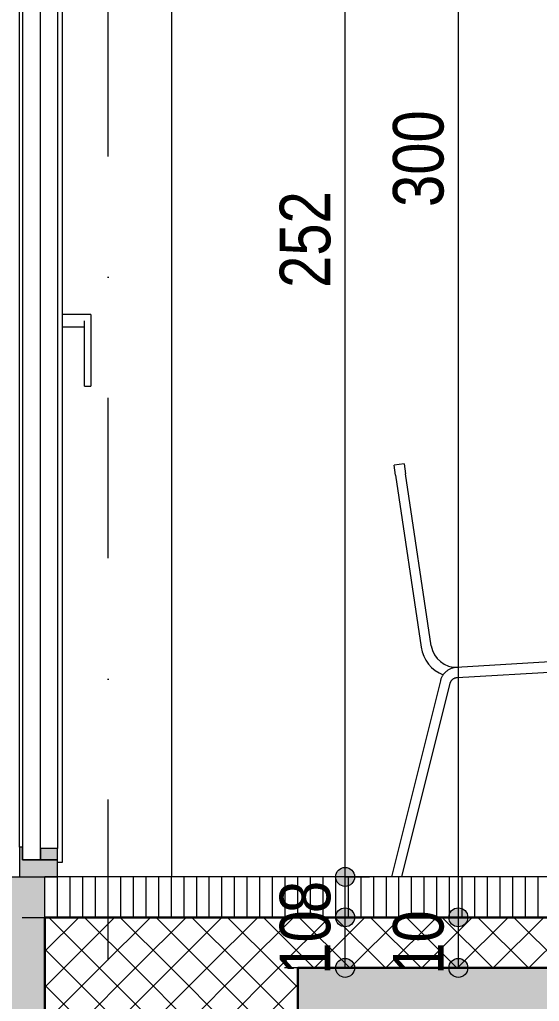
# Model space of a CAD drawing. Header units: centimetres. Extents: x -1370 to 284, y -187 to 830.
# Drawn here: x -1211.6 to -1108.8, y -16.6 to 177.5 of the extents above; entities that cross this region are included whole.
import ezdxf

# ---------------------------------------------------------------- set-up
doc = ezdxf.new("R2010")
doc.units = ezdxf.units.CM
doc.linetypes.add('Dash', pattern=[31.75, 15.875, -15.875])
doc.linetypes.add('Dash dot', pattern=[79.375, 31.75, -23.8125, 0, -23.8125])
for name, color, linetype, lineweight in [('A-ANNO-DIMS', 7, 'Continuous', 9), ('A-ANNO-DIMS-50', 7, 'Continuous', 9), ('A-DETL-GENF', 7, 'Continuous', 9), ('A-FLOR-FNSH', 7, 'Continuous', 9), ('A-FLOR-LEVL', 7, 'Continuous', 9), ('A-FLOR-PATT', 7, 'Continuous', 9), ('A-GLAZ', 7, 'Continuous', 5), ('A-WALL', 7, 'Continuous', 9), ('A-WALL-PATT', 7, 'Continuous', 9), ('I-FURN', 7, 'Continuous', 9), ('S-GRID', 7, 'Continuous', 9)]:
    doc.layers.add(name, color=color, linetype=linetype, lineweight=lineweight)
doc.layers.add('A-DETL', color=7, linetype='Continuous', lineweight=9, true_color=0x008000)
doc.styles.add('Arial Narrow_1', font='ARIALN.TTF', dxfattribs={"height": 10})
doc.dimstyles.new('TEC_DIM', dxfattribs={"dimscale": 30.48, "dimtxt": 10.23431, "dimasz": 0.492126, "dimexe": 0.393701, "dimexo": 0.246063, "dimgap": 0, "dimtad": 1, "dimdec": 0, "dimzin": 0, "dimdsep": 46, "dimtxsty": 'Arial Narrow_1', "dimblk1": 'DOTSMALL', "dimblk2": 'DOTSMALL', "dimsah": 1, "dimcen": 0.09, "dimazin": 0, "dimtfac": 1, "dimtdec": 4, "dimtix": 1, "dimtmove": 0, "dimatfit": 3, "dimfxl": 0, "dimtvp": 1, "dimtolj": 1, "dimtzin": 0, "dimarcsym": 0})
pattern_1 = [(45, (-668.992, 332.896), (-3.535534, 3.535534), []), (135, (-668.992, 332.896), (-3.535534, -3.535534), [])]

# ---------------------------------------------------------------- blocks, each defined once
blk = doc.blocks.new('DOUBLE - OK_F - 280x252-2419188-В-В')
at = {"layer": 'A-GLAZ', "true_color": 0xc0c0c0}
h = blk.add_hatch(color=9, dxfattribs=at)
h.paths.add_polyline_path([(-1204.09, 8), (-1204.09, 11.4), (-1211.04, 11.4), (-1211.04, 13.9), (-1211.59, 13.9), (-1211.59, 8), (-1206.36, 8)])
h.paths.add_polyline_path([(-1211.04, 254.1), (-1211.04, 256.6), (-1204.09, 256.6), (-1204.09, 260), (-1211.59, 260), (-1211.59, 254.1)])
h = blk.add_hatch(color=9, dxfattribs=at)
h.paths.add_polyline_path([(-1206.36, 11.4), (-1204.09, 11.4), (-1204.09, 13.6), (-1207.44, 13.6), (-1207.44, 11.4)])
h.paths.add_polyline_path([(-1206.36, 254.4), (-1204.09, 254.4), (-1204.09, 256.6), (-1207.44, 256.6), (-1207.44, 254.4)])
at = {"layer": 'A-GLAZ'}
for p, q in [((-1211.04, 256.6), (-1211.04, 11.4)), ((-1207.44, 11.4), (-1207.44, 256.6)), ((-1203.09, 10.9), (-1203.09, 257.1)), ((-1204.09, 254.4), (-1204.09, 13.6)), ((-1211.59, 13.9), (-1211.59, 254.1)), ((-1198.74, 119.2), (-1203.09, 119.2)), ((-1197.49, 119.2), (-1198.74, 119.2)), ((-1197.49, 119.2), (-1197.49, 118)), ((-1203.09, 116.8), (-1198.74, 116.8)), ((-1198.74, 105.83), (-1198.74, 118)), ((-1197.49, 118), (-1197.49, 105.83)), ((-1198.74, 105.04), (-1197.49, 105.04)), ((-1211.04, 13.9), (-1211.59, 13.9)), ((-1211.59, 13.9), (-1211.59, 8)), ((-1211.04, 11.4), (-1211.04, 13.9)), ((-1207.44, 13.6), (-1207.44, 11.4)), ((-1204.09, 13.6), (-1207.44, 13.6)), ((-1204.09, 11.4), (-1204.09, 13.6)), ((-1211.04, 11.4), (-1207.44, 11.4)), ((-1204.09, 11.4), (-1211.04, 11.4)), ((-1207.44, 11.4), (-1204.09, 11.4)), ((-1204.09, 8), (-1204.09, 11.4)), ((-1204.09, 10.9), (-1203.09, 10.9)), ((-1211.59, 8), (-1204.09, 8))]:
    blk.add_line(p, q, dxfattribs=at)
at = {"layer": 'A-GLAZ', "flags": 128}
for points in [[(-1198.74, 105.04), (-1198.74, 105.06), (-1198.74, 105.1), (-1198.74, 105.18), (-1198.74, 105.27), (-1198.74, 105.39), (-1198.74, 105.53), (-1198.74, 105.68), (-1198.74, 105.83)], [(-1197.49, 105.83), (-1197.49, 105.68), (-1197.49, 105.53), (-1197.49, 105.39), (-1197.49, 105.27), (-1197.49, 105.18), (-1197.49, 105.1), (-1197.49, 105.06), (-1197.49, 105.04)]]:
    blk.add_lwpolyline(points, dxfattribs=at)
blk = doc.blocks.new('Stuhl-04 - Typ1-V27-В-В')
at = {"layer": 'I-FURN', "color": 253, "true_color": 0xaaaaaa}
for p, q in [((-1135.58, 89.72), (-1137.56, 89.42)), ((-1137.26, 87.44), (-1137.56, 89.42)), ((-1135.58, 89.72), (-1135.28, 87.74)), ((-1137.26, 87.44), (-1132.18, 53.41)), ((-1130.2, 53.71), (-1135.28, 87.74)), ((-1104.59, 50.64), (-1125.2, 49.44)), ((-1095.36, 51.18), (-1101.59, 50.82)), ((-1125.08, 47.45), (-1104.59, 48.64)), ((-1101.59, 48.81), (-1095.24, 49.18)), ((-1128.39, 46.8), (-1138.07, 8)), ((-1136, 8), (-1126.45, 46.31)), ((-1086.84, 8.06), (-1089.01, 45.42)), ((-1090.84, 42.45), (-1088.84, 8)), ((-1086.84, 8.06), (-1087.84, 8))]:
    blk.add_line(p, q, dxfattribs=at)
at = {"layer": 'I-FURN', "color": 253, "true_color": 0xaaaaaa, "flags": 128}
for points in [[(-1092.72, 50.73), (-1092.94, 50.82), (-1093.17, 50.9), (-1093.4, 50.97), (-1093.63, 51.03), (-1093.86, 51.08), (-1094.1, 51.12), (-1094.34, 51.15), (-1094.58, 51.17), (-1094.82, 51.19), (-1095.06, 51.19), (-1095.29, 51.18), (-1095.36, 51.18)], [(-1092.72, 50.73), (-1092.94, 50.82), (-1093.17, 50.9), (-1093.4, 50.97), (-1093.63, 51.03), (-1093.86, 51.08), (-1094.1, 51.12), (-1094.34, 51.15), (-1094.58, 51.17), (-1094.82, 51.19), (-1095.06, 51.19), (-1095.29, 51.18), (-1095.36, 51.18)], [(-1125.2, 49.44), (-1125.34, 49.43), (-1125.48, 49.42), (-1125.62, 49.39), (-1125.75, 49.37), (-1125.89, 49.33), (-1126.02, 49.29), (-1126.16, 49.25), (-1126.29, 49.2), (-1126.42, 49.15), (-1126.54, 49.09), (-1126.67, 49.02), (-1126.79, 48.95), (-1126.91, 48.88), (-1127.02, 48.8), (-1127.14, 48.72), (-1127.25, 48.63), (-1127.35, 48.54), (-1127.45, 48.44), (-1127.55, 48.34), (-1127.64, 48.24), (-1127.73, 48.13), (-1127.82, 48.02), (-1127.9, 47.9), (-1127.98, 47.79), (-1128.05, 47.67), (-1128.11, 47.54), (-1128.17, 47.42), (-1128.23, 47.29), (-1128.28, 47.16), (-1128.33, 47.03), (-1128.37, 46.89), (-1128.39, 46.8)], [(-1095.24, 49.18), (-1095.08, 49.19), (-1094.92, 49.19), (-1094.76, 49.18), (-1094.6, 49.17), (-1094.45, 49.15), (-1094.29, 49.12), (-1094.13, 49.09), (-1093.98, 49.05), (-1093.82, 49.01), (-1093.67, 48.96), (-1093.52, 48.9), (-1093.37, 48.84), (-1093.23, 48.77), (-1093.09, 48.7), (-1092.95, 48.62), (-1092.83, 48.54)], [(-1127.84, 47.98), (-1127.9, 47.9), (-1127.98, 47.79), (-1128.05, 47.67), (-1128.11, 47.54), (-1128.17, 47.42), (-1128.23, 47.29), (-1128.28, 47.16), (-1128.33, 47.03), (-1128.37, 46.89), (-1128.39, 46.8)], [(-1126.45, 46.31), (-1126.44, 46.37), (-1126.42, 46.43), (-1126.4, 46.48), (-1126.38, 46.54), (-1126.35, 46.59), (-1126.32, 46.65), (-1126.3, 46.7), (-1126.26, 46.75), (-1126.23, 46.8), (-1126.2, 46.85), (-1126.16, 46.9), (-1126.12, 46.94), (-1126.08, 46.99), (-1126.04, 47.03), (-1125.99, 47.07), (-1125.95, 47.11), (-1125.9, 47.15), (-1125.85, 47.18), (-1125.8, 47.21), (-1125.75, 47.25), (-1125.7, 47.27), (-1125.64, 47.3), (-1125.59, 47.33), (-1125.53, 47.35), (-1125.48, 47.37), (-1125.42, 47.39), (-1125.36, 47.4), (-1125.3, 47.42), (-1125.25, 47.43), (-1125.19, 47.44), (-1125.13, 47.44), (-1125.08, 47.45)]]:
    blk.add_lwpolyline(points, dxfattribs=at)
at = {"layer": 'I-FURN', "color": 253, "true_color": 0xaaaaaa}
for centre, radius, start, end in [((-1125.25, 54.45), 7, 188.5, 248.4341), ((-1125.25, 54.45), 5, 188.5, 273.3303), ((-1095.01, 45.19), 6, 73.3016, 93.3303), ((-1095.01, 45.19), 6, 67.2662, 68.3589)]:
    blk.add_arc(centre, radius, start, end, dxfattribs=at)
blk = doc.blocks.new('DIMBLOCK58-В-В')
at = {"layer": 'A-ANNO-DIMS-50', "transparency": 16777216}
h = blk.add_hatch(color=256, dxfattribs=at)
edge = h.paths.add_edge_path()
edge.add_arc((-1147.24, 0), 1.87, 0, 360)
h = blk.add_hatch(color=256, dxfattribs=at)
edge = h.paths.add_edge_path()
edge.add_arc((-1147.24, -10), 1.87, 0, 360)
for p, q in [((-1142.39, 0), (-1159.24, 0)), ((-1147.24, -10), (-1147.24, 0)), ((-1147.24, 0), (-1142.39, 0)), ((-1142.39, -10), (-1159.24, -10)), ((-1147.24, -10), (-1142.39, -10))]:
    blk.add_line(p, q, dxfattribs=at)
for centre in [(-1147.24, 0), (-1147.24, -10)]:
    blk.add_circle(centre, 1.87, dxfattribs=at)
at = {"layer": 'A-ANNO-DIMS-50', "color": 0, "transparency": 16777216, "insert": (-1160.16, -11.34), "char_height": 10, "width": 15.2053, "attachment_point": 1, "rotation": 90, "line_spacing_factor": 0.974696, "style": 'Arial Narrow_1'}
blk.add_mtext('10', dxfattribs=at)
blk = doc.blocks.new('_DotSmall')
at = {"color": 0, "linetype": 'ByBlock', "const_width": 0.5}
blk.add_lwpolyline([(-0.0625, 0, 1), (0.0625, 0, 1)], format="xyb", close=True, dxfattribs=at)
blk = doc.blocks.new('DIMBLOCK59-В-В')
at = {"layer": 'A-ANNO-DIMS-50', "transparency": 16777216}
h = blk.add_hatch(color=256, dxfattribs=at)
edge = h.paths.add_edge_path()
edge.add_arc((-1147.24, 8), 1.87, 0, 360)
h = blk.add_hatch(color=256, dxfattribs=at)
edge = h.paths.add_edge_path()
edge.add_arc((-1147.24, 0), 1.87, 0, 360)
for p, q in [((-1142.39, 8), (-1159.24, 8)), ((-1147.24, 0), (-1147.24, 8)), ((-1147.24, 8), (-1142.39, 8)), ((-1142.39, 0), (-1159.24, 0)), ((-1147.24, 0), (-1142.39, 0))]:
    blk.add_line(p, q, dxfattribs=at)
for centre in [(-1147.24, 8), (-1147.24, 0)]:
    blk.add_circle(centre, 1.87, dxfattribs=at)
at = {"layer": 'A-ANNO-DIMS-50', "color": 0, "transparency": 16777216, "insert": (-1160.16, 0.83), "char_height": 10, "width": 7.6026, "attachment_point": 1, "rotation": 90, "line_spacing_factor": 0.974696, "style": 'Arial Narrow_1'}
blk.add_mtext('\\fArial Narrow|b0|i0|c204|p34|;8', dxfattribs=at)
blk = doc.blocks.new('DIMBLOCK60-В-В')
at = {"layer": 'A-ANNO-DIMS-50', "transparency": 16777216}
h = blk.add_hatch(color=256, dxfattribs=at)
edge = h.paths.add_edge_path()
edge.add_arc((-1147.24, 260), 1.88, 0, 360)
h = blk.add_hatch(color=256, dxfattribs=at)
edge = h.paths.add_edge_path()
edge.add_arc((-1147.24, 8), 1.87, 0, 360)
for p, q in [((-1174.09, 260), (-1135.24, 260)), ((-1147.24, 260), (-1174.09, 260)), ((-1147.24, 8), (-1147.24, 260)), ((-1142.39, 8), (-1159.24, 8)), ((-1147.24, 8), (-1142.39, 8))]:
    blk.add_line(p, q, dxfattribs=at)
for centre, radius in [((-1147.24, 260), 1.88), ((-1147.24, 8), 1.87)]:
    blk.add_circle(centre, radius, dxfattribs=at)
at = {"layer": 'A-ANNO-DIMS-50', "color": 0, "transparency": 16777216, "insert": (-1160.16, 124.5), "char_height": 10, "width": 22.8079, "attachment_point": 1, "rotation": 90, "line_spacing_factor": 0.974696, "style": 'Arial Narrow_1'}
blk.add_mtext('252', dxfattribs=at)
blk = doc.blocks.new('DIMBLOCK64-В-В')
at = {"layer": 'A-ANNO-DIMS-50', "transparency": 16777216}
h = blk.add_hatch(color=256, dxfattribs=at)
edge = h.paths.add_edge_path()
edge.add_arc((-1124.85, 0), 1.87, 0, 360)
h = blk.add_hatch(color=256, dxfattribs=at)
edge = h.paths.add_edge_path()
edge.add_arc((-1124.85, -10), 1.87, 0, 360)
for p, q in [((-1120, 0), (-1136.85, 0)), ((-1124.85, -10), (-1124.85, 0)), ((-1124.85, 0), (-1120, 0)), ((-1120, -10), (-1136.85, -10)), ((-1124.85, -10), (-1120, -10))]:
    blk.add_line(p, q, dxfattribs=at)
for centre in [(-1124.85, 0), (-1124.85, -10)]:
    blk.add_circle(centre, 1.87, dxfattribs=at)
at = {"layer": 'A-ANNO-DIMS-50', "color": 0, "transparency": 16777216, "insert": (-1137.78, -11.34), "char_height": 10, "width": 15.2053, "attachment_point": 1, "rotation": 90, "line_spacing_factor": 0.974696, "style": 'Arial Narrow_1'}
blk.add_mtext('10', dxfattribs=at)
blk = doc.blocks.new('DIMBLOCK65-В-В')
at = {"layer": 'A-ANNO-DIMS-50', "transparency": 16777216}
h = blk.add_hatch(color=256, dxfattribs=at)
edge = h.paths.add_edge_path()
edge.add_arc((-1124.85, 300), 1.88, 0, 360)
h = blk.add_hatch(color=256, dxfattribs=at)
edge = h.paths.add_edge_path()
edge.add_arc((-1124.85, 0), 1.87, 0, 360)
for p, q in [((-1120, 300), (-1136.85, 300)), ((-1124.85, 0), (-1124.85, 300)), ((-1124.85, 300), (-1120, 300)), ((-1120, 0), (-1136.85, 0)), ((-1124.85, 0), (-1120, 0))]:
    blk.add_line(p, q, dxfattribs=at)
for centre, radius in [((-1124.85, 300), 1.88), ((-1124.85, 0), 1.87)]:
    blk.add_circle(centre, radius, dxfattribs=at)
at = {"layer": 'A-ANNO-DIMS-50', "color": 0, "transparency": 16777216, "insert": (-1137.78, 140.5), "char_height": 10, "width": 22.8079, "attachment_point": 1, "rotation": 90, "line_spacing_factor": 0.974696, "style": 'Arial Narrow_1'}
blk.add_mtext('300', dxfattribs=at)

msp = doc.modelspace()

# ---------------------------------------------------------------- hatches: boundary and pattern name
at = {"layer": 'A-DETL-GENF'}
h = msp.add_hatch(dxfattribs=at)
h.set_pattern_fill('FP2_39', color=256, style=0, pattern_type=2)
h.set_pattern_definition([(0, (-668.992, 332.896), (19.05, 19.05), [19.05, -19.05]), (0, (-668.992, 340.04), (19.05, 19.05), [19.05, -19.05]), (0, (-668.992, 347.184), (19.05, 19.05), [19.05, -19.05]), (90, (-666.61, 349.565), (-19.05, 19.05), [19.05, -19.05]), (90, (-659.467, 349.565), (-19.05, 19.05), [19.05, -19.05]), (90, (-652.323, 349.565), (-19.05, 19.05), [19.05, -19.05])])
h.paths.add_polyline_path([(-1360.49, -116.92), (-1208.09, -116.92), (-1208.09, -113.99), (-1206.59, -113.99), (-1206.59, -100), (-1221.59, -100), (-1221.59, -10.15), (-1360.49, -10.15), (-1360.49, -60.22)])
h.paths.add_polyline_path([(283.57, -116.92), (283.57, -30), (153.41, -30), (153.41, -100), (148.41, -100), (148.41, -113.99), (149.81, -113.99), (149.81, -116.92), (154.47, -116.92)])
h.paths.add_polyline_path([(-277.88, -116.92), (-273.09, -116.92), (-273.09, -113.99), (-271.59, -113.99), (-271.59, -10), (-1156.59, -10), (-1156.59, -113.99), (-1155.22, -113.99), (-1155.22, -116.92), (-332.95, -116.92)])
h.paths.add_polyline_path([(-220.22, -116.92), (116.94, -116.92), (116.94, -113.99), (118.41, -113.99), (118.41, -20), (-221.59, -20), (-221.59, -113.99), (-220.22, -113.99)])
at = {"layer": 'A-FLOR-PATT', "true_color": 0x787878}
h = msp.add_hatch(dxfattribs=at)
h.set_pattern_fill('FP2_25', color=8, angle=-90, style=0, pattern_type=2)
h.set_pattern_definition([(270, (-714.087, 8), (2.5, 2e-16), [])])
h.paths.add_polyline_path([(-731.12, 0), (-221.59, 0), (-221.59, 8), (-1206.59, 8), (-1206.59, 0), (-743.96, 0)])
at = {"layer": 'A-FLOR-PATT'}
h = msp.add_hatch(dxfattribs=at)
h.set_pattern_fill('FP2_34', color=256, style=0, pattern_type=2)
h.set_pattern_definition(pattern_1)
h.paths.add_polyline_path([(-1206.59, -10), (-221.59, -10), (-221.59, 0), (-1206.59, 0), (-1206.59, -1.33)])
at = {"layer": 'A-WALL-PATT', "lineweight": 5, "true_color": 0xffff80}
h = msp.add_hatch(color=51, dxfattribs=at)
h.paths.add_polyline_path([(-1206.59, 0), (-1206.59, 8), (-1221.59, 8), (-1221.59, 0), (-1219.2, 0)])
h.paths.add_polyline_path([(-1221.59, 260), (-1206.59, 260), (-1206.59, 300), (-1221.59, 300), (-1221.59, 287.65)])
at = {"layer": 'A-WALL-PATT', "true_color": 0xffff80}
msp.add_hatch(color=51, dxfattribs=at).paths.add_polyline_path([(-1206.59, -100), (-1206.59, 0), (-1221.59, 0), (-1221.59, -100), (-1216.59, -100)])
at = {"layer": 'A-WALL-PATT'}
h = msp.add_hatch(dxfattribs=at)
h.set_pattern_fill('FP2_34', color=256, style=0, pattern_type=2)
h.set_pattern_definition(pattern_1)
h.paths.add_polyline_path([(-1179.6, -116.53), (-1177.69, -113.99), (-1156.59, -113.99), (-1156.59, -10), (-1206.59, -10), (-1206.59, -113.99), (-1185.31, -113.99), (-1183.41, -111.45), (-1181.5, -113.99)])

# ---------------------------------------------------------------- linework, layer by layer
at = {"layer": 'A-DETL', "color": 7, "lineweight": 30}
for p, q in [((-1206.59, -10), (-1206.59, -100)), ((-1156.59, -10), (-1156.59, -113.99)), ((-271.59, -10), (-1156.59, -10))]:
    msp.add_line(p, q, dxfattribs=at)
at = {"layer": 'A-FLOR-FNSH'}
msp.add_line((-221.59, 8), (-1206.59, 8), dxfattribs=at)
at = {"layer": 'A-FLOR-FNSH', "lineweight": 30}
for q in [(-221.59, 0), (-1206.59, -10)]:
    msp.add_line((-1206.59, 0), q, dxfattribs=at)
at = {"layer": 'A-FLOR-LEVL', "linetype": 'Dash'}
msp.add_line((-1369.85, 0), (207.44, 0), dxfattribs=at)
at = {"layer": 'A-WALL'}
for p, q in [((-1181.59, 260), (-1181.59, 8)), ((-1221.59, 8), (-1206.59, 8)), ((-1206.59, 0), (-1206.59, 8))]:
    msp.add_line(p, q, dxfattribs=at)
at = {"layer": 'S-GRID', "color": 1, "linetype": 'Dash dot', "lineweight": 18, "true_color": 0xff0000}
msp.add_line((-1194.09, -87.92), (-1194.09, 675.49), dxfattribs=at)

# ---------------------------------------------------------------- block references
at = {"layer": 'A-GLAZ'}
msp.add_blockref('DOUBLE - OK_F - 280x252-2419188-В-В', (0, 0), dxfattribs=at)
at = {"layer": 'I-FURN', "color": 253, "true_color": 0xaaaaaa}
msp.add_blockref('Stuhl-04 - Typ1-V27-В-В', (0, 0), dxfattribs=at)

# ---------------------------------------------------------------- dimensions: what is measured, and where the dimension line sits
at = {"layer": 'A-ANNO-DIMS'}
for base, p1, p2, override, picture, middle in [((-1124.85, 300), (-1127.5, 0), (-1127.5, 300), {"dimpost": '<>', "dimfxl": 300}, 'DIMBLOCK65-В-В', (-1129.96, 150)), ((-1147.24, 260), (-1149.89, 8), (-1181.59, 260), {"dimpost": '<>', "dimfxl": 253.985302}, 'DIMBLOCK60-В-В', (-1152.35, 134)), ((-1147.24, 8), (-1149.89, 0), (-1149.89, 8), {"dimpost": '<>', "dimfxl": 8}, 'DIMBLOCK59-В-В', (-1152.35, 4)), ((-1147.24, 0), (-1149.89, -10), (-1149.89, 0), {"dimpost": '<>', "dimfxl": 10}, 'DIMBLOCK58-В-В', (-1152.35, -5)), ((-1124.85, 0), (-1127.5, -10), (-1127.5, 0), {"dimpost": '<>', "dimfxl": 10}, 'DIMBLOCK64-В-В', (-1129.96, -5))]:
    dim = msp.add_linear_dim(base=base, p1=p1, p2=p2, angle=90, dimstyle='TEC_DIM', override=override, dxfattribs=at)
    dim.commit()
    dim.dimension.update_dxf_attribs({"geometry": picture, "text_midpoint": middle})

doc.saveas('drawing.dxf')
